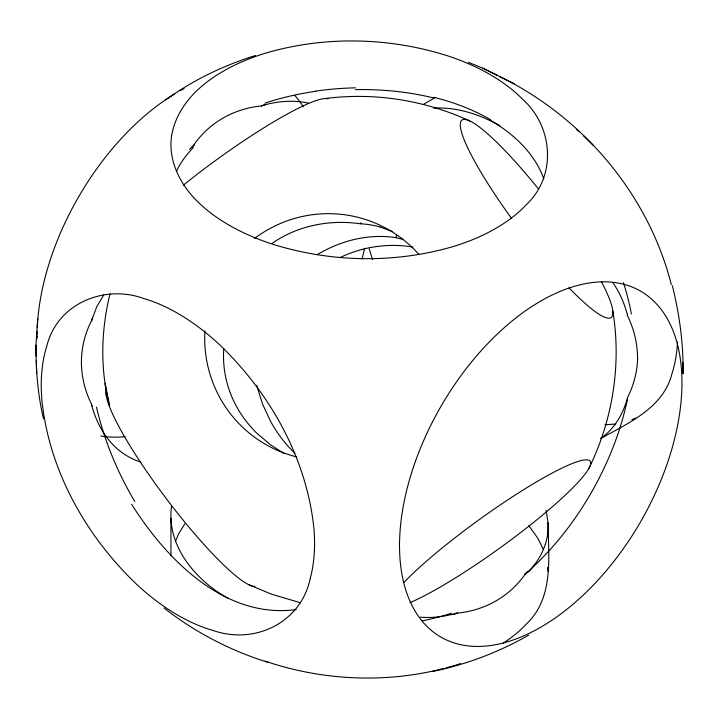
<?xml version="1.0" encoding="UTF-8"?>
<svg xmlns="http://www.w3.org/2000/svg" width="719" height="719" viewBox="0 0 719 719"><rect width="100%" height="100%" fill="white"/><g stroke="black" fill="none" stroke-linecap="round" stroke-linejoin="round"><path stroke-width="1.08" d="M36.921 336.456L36.948 333.76M399.404 545.739L399.422 543.034M36.202 356.48L35.95 345.111L37.721 318.769M546.161 510.355L548.058 522.848C548.426 557.063 554.169 597.893 526.335 624.065A177.162 102.287 0 0 1 503.273 643.163M223.771 348.661C222.423 367.076 226.179 385.788 234.358 402.325A91.951 71.549 44 0 0 256.18 432.577L270.245 444.63L283.933 453.446M171.553 506.149C166.152 544.526 194.157 578.588 225.559 596.905M91.699 319.892L91.493 320.926L96.688 306.887L103.653 294.952M110.043 293.729C100.993 330.255 99.995 369.144 109.549 405.687L105.145 383.263L106.34 396.124M627.507 398.074C623.121 413.758 614.565 428.982 600.859 438.302M272.348 243.238A87.52 69.86 -30.7 0 1 276.86 240.254C298.223 226.862 323.909 221.128 348.976 222.629A147.197 117.494 -30.7 0 1 360.605 223.798L360.965 222.701M175.337 541.686L178.6 533.938L184.846 523.8M588.969 468.222C612.759 419.914 621.54 364.452 612.867 311.219M191.775 147.251L194.301 144.672M527.216 571.749L524.69 574.328M165.712 99.842C192.935 80.276 223.501 65.411 255.515 55.516M600.626 438.581C628.487 422.925 663.161 408.158 671.906 373.88A177.171 102.287 60 0 0 677.541 342.019M423.356 104.399L434.896 97.784M528.654 635.129C498.626 652.358 465.849 664.653 431.957 671.609M631.884 419.617L635.749 418.152M261.473 105.891L266.111 104.336M457.518 613.109L452.88 614.664M444.27 668.328C387.802 683.05 327.118 680.83 271.548 663.242A200.628 115.831 0 0 1 265.221 661.067M446.328 667.771L454.543 665.515M615.797 424.003L605.039 424.767M296.201 609.559C224.93 619.248 166.466 559.625 131.64 504.307M325.392 98.512C374.428 92.203 425.028 100.148 469.831 121.044M433.44 108.111C456.754 106.772 479.717 114.402 499.831 125.726M355.447 89.632C381.591 89.138 407.844 91.664 433.278 97.856M396.178 237.719C371.966 233.828 346.864 239.13 325.195 250.239A88.761 53.053 -39.6 0 0 317.492 254.472M403.467 239.517L396.295 237.737A158.108 33.775 -81.4 0 0 396.304 235.526M300.353 602.738L271.647 594.236L249.16 584.853M380.378 227.123L392.583 231.5M267.747 662.271C230.368 650.605 194.903 632.244 164.103 608.022M468.446 62.328L482.988 68.287L497.485 75.45M499.858 76.672C583.064 117.116 648.556 194.66 671.33 284.67M482.988 68.287L514.418 83.862M489.963 120.037C513.267 133.5 534.577 153.003 543.807 178.878M228.157 598.46L226.422 597.426M583.711 136.026L593.57 145.615M295.015 453.383L290.782 449.15A84.393 51.633 60.5 0 1 270.73 421.631L262.741 404.527L256.665 385.267M528.798 525.679L537.938 538.396L543.222 549.172M627.48 314.715L627.274 313.96M91.502 404.213L91.87 406.01L91.493 404.168A135.918 110.78 5.9 0 1 81.4 362.187A137.302 112.02 6.8 0 1 91.403 320.899M672.328 285.686C679.545 314.491 683.526 344.068 683.05 373.799L682.78 362.295M43.508 418.835C37.73 394.722 35.959 369.845 35.95 345.111M547.536 567.435L548.058 571.533M36.336 360.623L36.615 372.999M170.942 518.165L170.942 555.787M460.708 663.502A177.162 102.287 0 0 1 455.576 665.192M576.638 129.483A201.653 116.424 60 0 1 579.065 131.631M399.548 542.962A199.711 115.301 -60 0 1 612.696 282.279A199.711 115.301 -60 0 1 610.683 565.413A199.711 115.301 -60 0 1 399.53 545.658M295.06 95.771A199.711 115.301 -60 0 1 303.202 106.709M125.106 436.613A199.711 115.301 -60 0 1 100.894 435.939M37.064 338.631A199.711 115.301 -60 0 1 37.055 336.384M37.073 333.688A199.711 115.301 -60 0 1 37.109 331.585M37.262 327.343A199.711 115.301 -60 0 1 174.663 93.928M180.217 90.684A199.711 115.301 -60 0 1 184.127 88.554M547.95 522.857A186.419 101.28 0.1 0 1 545.379 544.229M545.335 544.211A180.963 97.82 -1.8 0 1 528.465 572.063M627.471 399.063A199.684 115.435 -60.1 0 1 524.726 574.472M524.951 574.553A136.745 111.535 53 0 1 457.527 613.127M457.563 612.885A199.684 115.696 -59.8 0 1 420.085 617.154M451.478 613.253A180.972 97.074 -3.5 0 1 422.215 620.91M433.692 97.29A199.621 124.369 -4.3 0 1 490.484 119.678M315.695 91.124A186.419 107.652 -2.9 0 1 355.519 87.844M264.934 103.141A180.963 100.327 -3 0 1 315.749 91.313M261.491 105.792A199.684 115.588 -60.1 0 1 308.649 103.177M194.076 144.465A136.745 111.211 53 0 1 261.491 105.936M92.059 319.802A199.684 114.896 -60.2 0 1 92.499 317.717M189.51 149.264A199.684 114.896 -60.2 0 1 194.373 144.95M176.47 171.347A180.972 96.58 -3.3 0 1 193.267 147.629M372.658 259.757A184.63 105.28 57 0 1 369.251 248.9M623.481 282.657A184.63 107.706 63.1 0 1 631.417 314.023M627.103 314.958A135.918 110.51 6.8 0 1 637.501 356.804M637.645 356.813A137.302 111.921 5.7 0 1 627.301 397.993M134.795 501.529A184.63 98.836 63.6 0 1 96.499 407.125M613.001 282.935A199.442 114.743 -60.2 0 1 627.004 313.439M364.56 248.289A199.442 115.534 -59.8 0 1 362.079 258.966M140.798 462.128A199.918 115.121 -59.9 0 1 129.384 457.221L128.072 456.475A199.442 114.833 -60 0 1 91.789 405.741M360.605 223.78A160.616 98.341 60.6 0 1 380.36 227.024M601.318 281.488A123.722 19.835 52.9 0 1 569.044 287.879M511.362 218.127A123.722 19.835 52.9 0 1 461.4 120.612A123.722 19.835 52.9 0 1 537.992 188.432M254.948 586.416A123.722 19.835 52.9 0 1 169.603 502.976A123.722 19.835 52.9 0 1 106.079 392.502M254.508 238.474A123.722 122.122 -63.9 0 1 419.087 254.643M296.758 456.925A123.722 122.122 -63.9 0 1 204.924 330.749M339.871 257.645A123.722 122.122 -63.9 0 1 412.877 247.039M183.291 185.214A123.722 17.544 -35.8 0 1 327.954 98.845M404.114 582.264A123.722 17.544 -35.8 0 1 552.812 472.734A123.722 17.544 -35.8 0 1 560.559 499.48A123.722 17.544 -35.8 0 1 410.01 602.621M171.535 136.242C168.12 160.364 179.894 183.848 196.602 200.592A200.628 115.831 0 0 0 271.548 243.858C330.506 262.543 395.189 263.846 454.543 246.132A177.162 102.287 0 0 0 526.344 204.681C557.054 175.67 553.127 126.418 522.398 99.033A200.628 115.831 0 0 0 447.443 55.767C388.494 37.082 323.802 35.77 264.457 53.485A177.162 102.287 0 0 0 192.656 94.935C182.042 106.475 173.98 120.612 171.535 136.242M310.356 578.013C301.261 622.735 254.661 645.15 212.797 630.383A201.662 116.433 60 0 1 138.327 585.922C86.253 536.958 48.47 470.073 41.711 398.245L41.253 388.071A176.712 102.026 60 0 1 41.271 382.005A177.377 102.413 60 0 1 46.915 345.668C57.493 303.436 104.534 284.158 143.791 298.529A201.671 116.433 60 0 1 217.48 342.765C269.553 391.729 307.337 458.614 314.104 530.442L314.536 539.771A177.099 102.251 60 0 1 310.356 578.004"/></g></svg>
